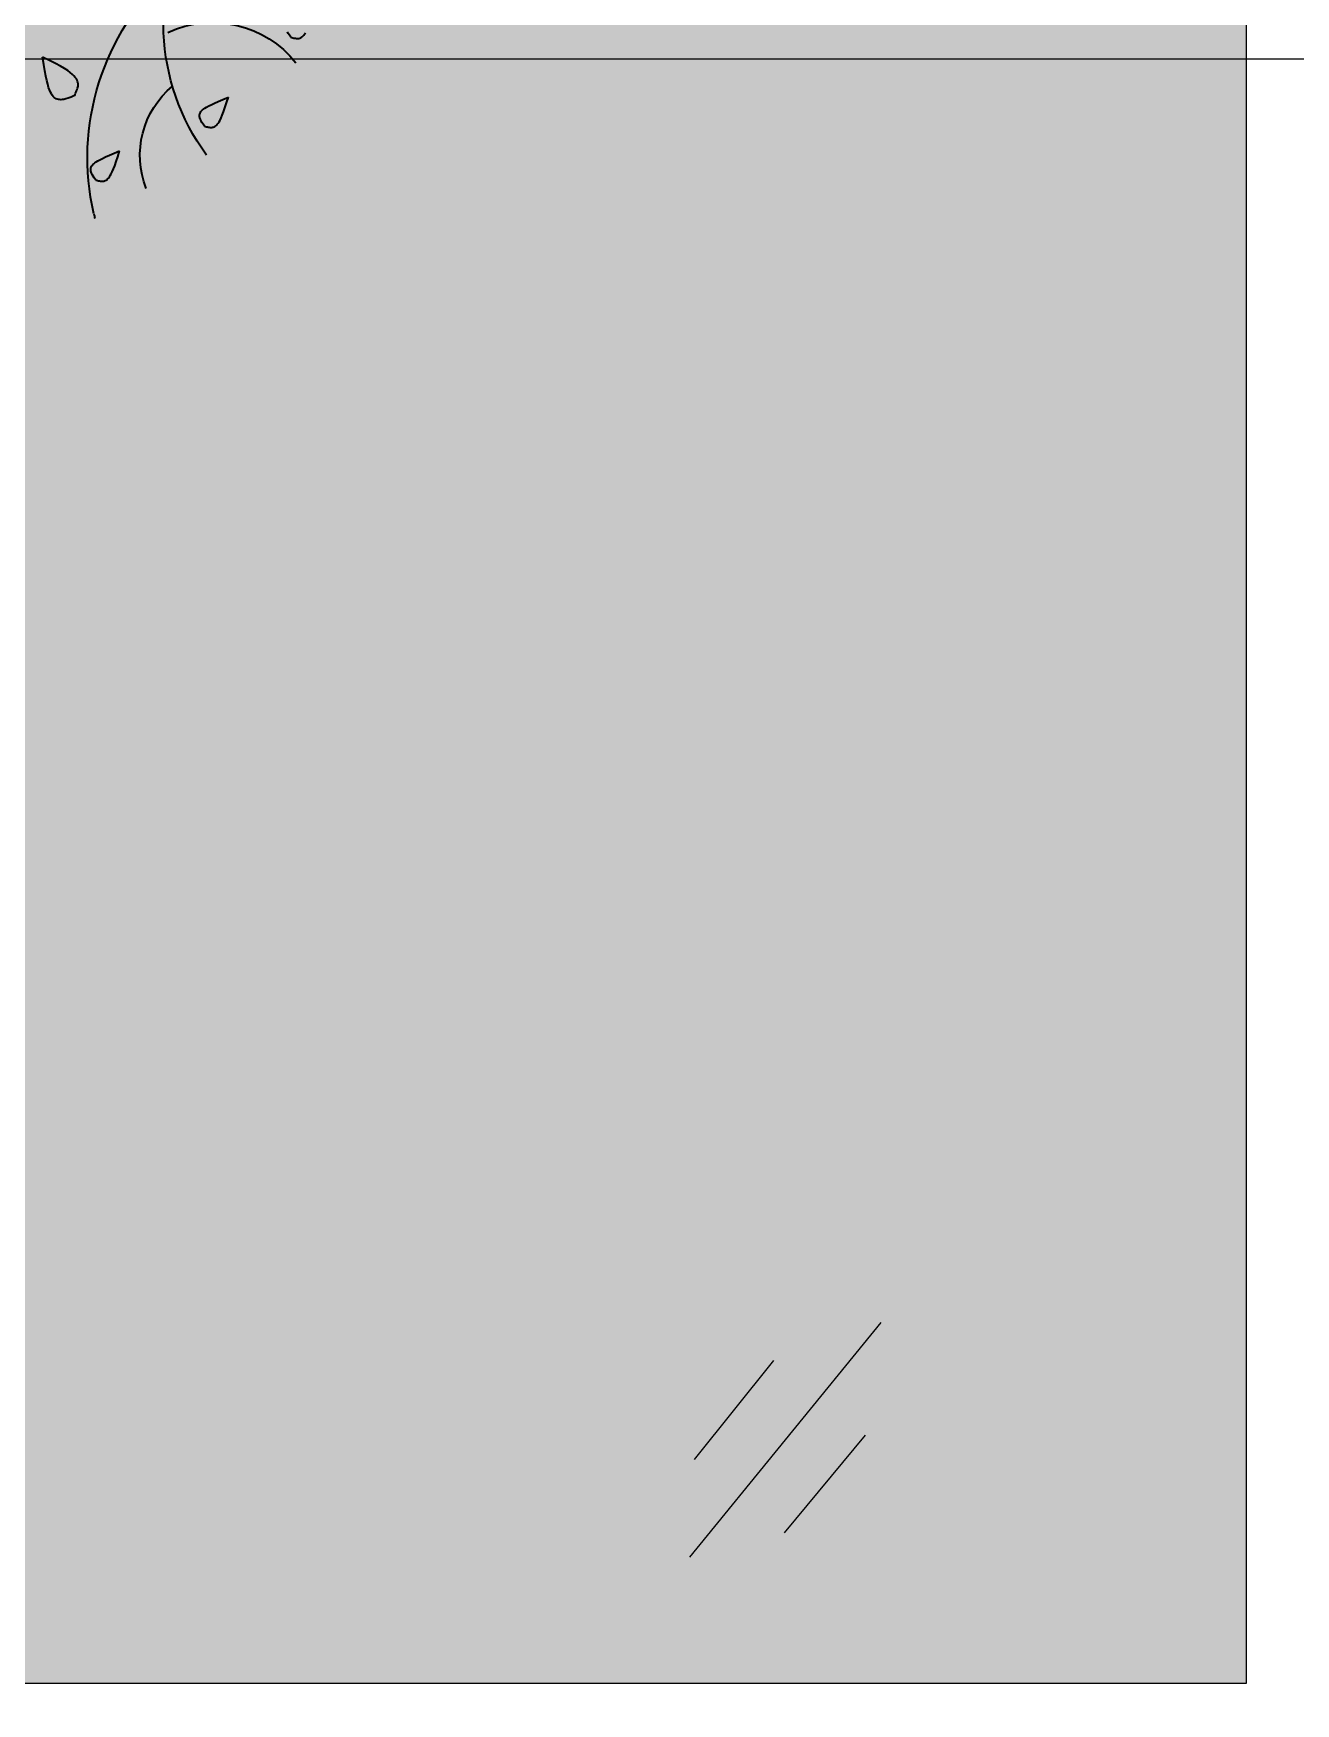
# Model space of a CAD drawing. Header units: millimetres. Extents: x -620 to 116137, y -21481 to 17722.
# Drawn here: x 6167.6 to 6539.4, y 5649 to 6140.8 of the extents above; entities that cross this region are included whole.
import ezdxf

# ---------------------------------------------------------------- set-up
doc = ezdxf.new("R2010")
doc.units = ezdxf.units.MM
doc.header["$LTSCALE"] = 150
doc.layers.add('1625_East Villa$0$ad-Elevation 10', color=8, linetype='Continuous')
doc.layers.add('1625_East Villa$0$ad-Furniture', color=8, linetype='Continuous')
doc.layers.add('1625_East Villa$0$ad-Glass Sectionline', color=140, linetype='Continuous', true_color=0x00bfff)
doc.layers.add('1625_East Villa$0$ad-Landscape', color=7, linetype='Continuous', lineweight=35, true_color=0x007f00)

# ---------------------------------------------------------------- blocks, each defined once
blk = doc.blocks.new('1625_East Villa$0$A$C279134A6')
at = {"layer": '1625_East Villa$0$ad-Landscape', "linetype": 'Continuous'}
for points in [[(570.36, 752.3), (569.53, 751.12), (568.88, 750.11), (568.39, 749.25), (568.03, 748.52), (567.79, 747.88), (567.65, 747.32), (567.58, 746.82), (567.57, 746.35), (567.6, 745.9), (567.68, 745.46), (567.81, 745.02), (568.02, 744.57), (568.31, 744.13), (568.7, 743.66), (569.2, 743.19), (569.81, 742.69), (570.56, 742.16), (571.5, 741.59), (572.66, 740.95), (574.1, 740.23), (575.88, 739.39), (578.03, 738.43), (580.62, 737.32), (583.68, 736.04)], [(570.36, 752.3), (570.89, 752.43), (571.42, 752.56), (571.94, 752.68), (572.44, 752.77), (572.94, 752.85), (573.43, 752.9), (573.9, 752.93), (574.37, 752.92), (574.82, 752.87), (575.26, 752.78), (575.69, 752.63), (576.13, 752.4), (576.57, 752.1), (577.01, 751.69), (577.47, 751.18), (577.95, 750.55), (578.45, 749.78), (578.98, 748.82), (579.56, 747.62), (580.21, 746.12), (580.93, 744.27), (581.74, 742.01), (582.65, 739.28), (583.68, 736.04)], [(631.15, 722.27), (630.32, 721.09), (629.67, 720.08), (629.18, 719.22), (628.82, 718.49), (628.58, 717.85), (628.44, 717.29), (628.37, 716.79), (628.36, 716.32), (628.39, 715.87), (628.46, 715.43), (628.6, 714.99), (628.81, 714.54), (629.1, 714.1), (629.49, 713.63), (629.98, 713.16), (630.6, 712.66), (631.35, 712.13), (632.28, 711.56), (633.45, 710.92), (634.89, 710.2), (636.67, 709.36), (638.82, 708.4), (641.4, 707.29), (644.47, 706.01)], [(631.15, 722.27), (631.68, 722.4), (632.2, 722.53), (632.72, 722.65), (633.23, 722.74), (633.73, 722.82), (634.22, 722.87), (634.69, 722.9), (635.15, 722.89), (635.6, 722.84), (636.04, 722.75), (636.48, 722.6), (636.92, 722.37), (637.35, 722.07), (637.8, 721.66), (638.26, 721.15), (638.74, 720.52), (639.24, 719.75), (639.77, 718.79), (640.35, 717.59), (640.99, 716.09), (641.71, 714.24), (642.52, 711.98), (643.44, 709.25), (644.47, 706.01)], [(558.44, 705.13), (556.59, 705.93), (555.02, 706.53), (553.69, 706.97), (552.57, 707.25), (551.63, 707.4), (550.82, 707.44), (550.11, 707.39), (549.46, 707.27), (548.85, 707.1), (548.26, 706.87), (547.69, 706.55), (547.14, 706.14), (546.61, 705.61), (546.08, 704.94), (545.57, 704.12), (545.06, 703.14), (544.55, 701.95), (544.04, 700.53), (543.52, 698.8), (543, 696.72), (542.45, 694.22), (541.89, 691.26), (541.3, 687.77), (540.68, 683.7)], [(558.44, 705.13), (558.78, 704.43), (559.11, 703.75), (559.41, 703.07), (559.69, 702.39), (559.94, 701.73), (560.15, 701.07), (560.32, 700.43), (560.44, 699.79), (560.51, 699.15), (560.51, 698.52), (560.42, 697.88), (560.24, 697.21), (559.94, 696.52), (559.51, 695.79), (558.94, 695.01), (558.2, 694.18), (557.29, 693.27), (556.13, 692.29), (554.68, 691.2), (552.86, 690), (550.61, 688.66), (547.87, 687.18), (544.59, 685.53), (540.68, 683.7)], [(679.4, 672.59), (678.57, 671.41), (677.92, 670.41), (677.43, 669.54)], [(679.4, 672.59), (679.93, 672.72), (680.46, 672.85), (680.97, 672.97), (681.48, 673.06), (681.98, 673.14), (682.47, 673.19), (682.94, 673.22), (683.41, 673.21), (683.86, 673.16), (684.3, 673.07), (684.73, 672.92), (685.17, 672.69), (685.61, 672.39), (686.05, 671.98), (686.51, 671.47), (686.99, 670.84), (687.49, 670.07)]]:
    blk.add_lwpolyline(points, dxfattribs=at)
for centre, radius, start, end in [((705.58, 739.92), 139.86, 167.08107, 227.74147), ((418.22, 805.84), 154.97, 347.08107, 348.0944), ((645.48, 738.56), 50.42, 158.55305, 230.17001), ((732.49, 664.75), 124.35, 143.68534, 211.3784), ((635.68, 723.57), 59.23, 245.04444, 321.65457)]:
    blk.add_arc(centre, radius, start, end, dxfattribs=at)
blk = doc.blocks.new('1625_East Villa$0$zw$EEF9')
at = {"layer": '1625_East Villa$0$ad-Glass Sectionline'}
for points in [[(-28.16, -34.56), (28.16, 34.56)], [(-26.78, -5.81), (-3.4, 23.35)], [(-0.28, -27.4), (23.56, 1.39)]]:
    blk.add_lwpolyline(points, dxfattribs=at)
blk = doc.blocks.new('1625_East Villa$0$$ZCDB_AUDIT_GENERATED_1E8537')
at = {"layer": '1625_East Villa$0$ad-Glass Sectionline', "transparency": 33554585}
blk.add_lwpolyline([(2308.33, -2051.67), (3250, -2051.67), (3250, -2865), (2308.33, -2865)], close=True, dxfattribs=at)
blk.add_blockref('1625_East Villa$0$zw$EEF9', (2779.17, -2458.33))
blk = doc.blocks.new('1625_East Villa$0$$ZCDB_AUDIT_GENERATED_1E8529')
at = {"true_color": 0x7f5f3f, "transparency": 33554610}
h = blk.add_hatch(dxfattribs=at)
h.set_pattern_fill('DOTS', color=37, scale=20, angle=360)
h.set_pattern_definition([(360, (-800139.518, 271344.397), (15.875, 31.75), [0, -31.75])])
h.paths.add_polyline_path([(450, -2530), (2915, -2530), (2915, -450), (450, -450)])
at = {"layer": '1625_East Villa$0$ad-Elevation 10'}
blk.add_lwpolyline([(450, -2530), (2915, -2530), (2915, -450), (450, -450)], close=True, dxfattribs=at)
blk.add_blockref('1625_East Villa$0$$ZCDB_AUDIT_GENERATED_1E8537', (0, 0))
at = {"layer": '1625_East Villa$0$ad-Landscape', "xscale": -0.5272785422807036, "yscale": 0.5272785422807036, "zscale": 0.5272785422807036, "rotation": 180.0000000000003}
blk.add_blockref('1625_East Villa$0$A$C279134A6', (2275.27, -1690.68), dxfattribs=at)
blk = doc.blocks.new('1625_East Villa$0$zw$2927')
at = {"layer": '1625_East Villa$0$ad-Furniture', "rotation": 359.9999999999996}
blk.add_blockref('1625_East Villa$0$$ZCDB_AUDIT_GENERATED_1E8529', (-8510, -5435), dxfattribs=at)
blk = doc.blocks.new('1625_East Villa')
at = {"layer": '1625_East Villa$0$ad-Furniture'}
blk.add_blockref('1625_East Villa$0$zw$2927', (12120, 13620), dxfattribs=at)

msp = doc.modelspace()

# ---------------------------------------------------------------- block references
msp.add_blockref('1625_East Villa', (0, 0))

doc.saveas('drawing.dxf')
